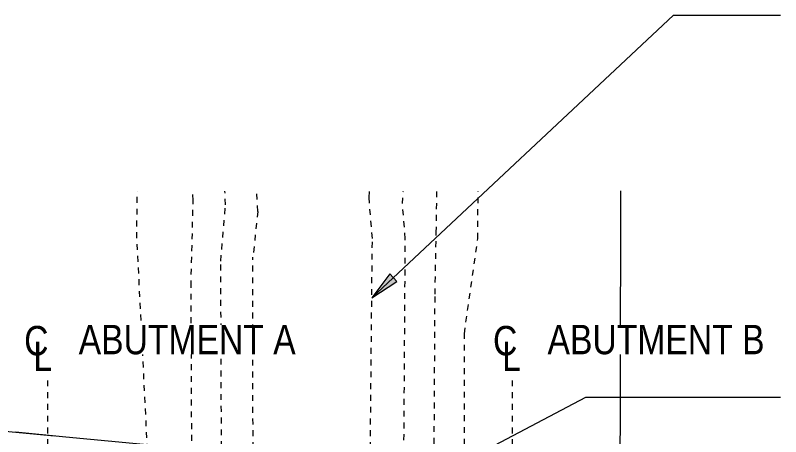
# Model space of a CAD drawing. Header units: metres. Extents: x 567 to 803, y 3 to 1697.
# Drawn here: x 716.78 to 729.79, y 1689.88 to 1697.04 of the extents above; entities that cross this region are included whole.
import ezdxf

# ---------------------------------------------------------------- set-up
doc = ezdxf.new("R2010")
doc.units = ezdxf.units.M
doc.linetypes.add('JacobsDash', pattern=[0.0045, 0.003, -0.0015])
doc.linetypes.add('JacobsGridLine', pattern=[0.0145, 0.01, -0.001, 0.0025, -0.001])
for name, color, linetype, lineweight in [('D-BDGE', 7, 'Continuous', 13), ('D-ENHA-GEN-LINE', 7, 'Continuous', 9), ('D-ENHA-GEN-LINE-GRIDS', 7, 'Continuous', 9), ('D-ENHA-TEXT', 7, 'Continuous', 9)]:
    doc.layers.add(name, color=color, linetype=linetype, lineweight=lineweight)
doc.styles.add('Arial Narrow', font='ARIALN.TTF', dxfattribs={"height": 0.0025})
doc.styles.add('Arial Narrow_1', font='ARIALN.TTF', dxfattribs={"height": 0.5})

# ---------------------------------------------------------------- blocks, each defined once
blk = doc.blocks.new('T2DPAA-T2D-C3S-RW-M2D-100010_dwg-40802999-DRG-2871033 - CONSTRUCTION SEQUENCE STAGE B6')
at = {"color": 8, "lineweight": 18, "true_color": 0x808080, "flags": 128}
for points in [[(261.67, -98.067), (261.52, -96.263), (261.251, -93.017)], [(246.507, -97.924), (247.923, -97.942), (248.808, -97.951), (250.313, -97.966), (252.004, -97.983)], [(251.336, -97.972), (252.201, -97.981), (257.2, -98.031), (260.382, -98.063)]]:
    blk.add_lwpolyline(points, dxfattribs=at)
blk = doc.blocks.new('T2DPAA-T2D-PWC-RW-M2D-100010_RoadDesign_rvt-1-DRG-2871033 - CONSTRUCTION SEQUENCE STAGE B6')
at = {"color": 8, "lineweight": 18, "true_color": 0x808080, "rotation": 355.1443168073812}
blk.add_blockref('T2DPAA-T2D-C3S-RW-M2D-100010_dwg-40802999-DRG-2871033 - CONSTRUCTION SEQUENCE STAGE B6', (338.221, 1808.858), dxfattribs=at)
blk = doc.blocks.new('CS_Annot_Centreline Symbol1 - CS_Annot_Centreline Symbol 2-5308920-DRG-2871033 - CONSTRUCTION SEQUENCE STAGE B6')
at = {"layer": 'D-ENHA-GEN-LINE', "char_height": 0.0025, "attachment_point": 1, "style": 'Arial Narrow'}
for s, insert, width in [('C  ', (-0.001191, 0.004626), 0.00440928), ('L', (-0.00041, 0.003292), 0.00192405)]:
    blk.add_mtext(s, dxfattribs=dict(at, insert=insert, width=width))

msp = doc.modelspace()

# ---------------------------------------------------------------- hatches: boundary and pattern name
at = {"layer": 'D-ENHA-TEXT'}
msp.add_hatch(color=256, dxfattribs=at).paths.add_polyline_path([(722.841, 1692.243), (723.267, 1692.52), (723.146, 1692.649)])

# ---------------------------------------------------------------- linework, layer by layer
at = {"layer": 'D-BDGE', "color": 8, "linetype": 'JacobsDash', "lineweight": 15, "true_color": 0x808080}
for p, q in [((718.845, 1693.256), (718.847, 1694.057)), ((719.801, 1693.897), (719.794, 1694.057)), ((720.353, 1693.823), (720.341, 1694.057)), ((720.901, 1693.711), (720.883, 1694.057)), ((722.792, 1693.949), (722.802, 1694.057)), ((722.849, 1693.252), (722.792, 1693.949)), ((723.361, 1693.844), (723.376, 1694.057)), ((723.935, 1693.351), (723.948, 1694.057)), ((724.644, 1693.249), (724.646, 1694.057)), ((719.765, 1692.437), (719.801, 1693.897)), ((720.271, 1692.867), (720.353, 1693.823)), ((723.409, 1693.246), (723.361, 1693.844)), ((720.901, 1693.711), (720.817, 1692.935)), ((723.915, 1692.303), (723.935, 1693.351)), ((719.254, 1685.066), (718.845, 1693.256)), ((722.73, 1681.092), (722.849, 1693.252)), ((723.313, 1678.424), (723.409, 1693.246)), ((724.413, 1691.631), (724.644, 1693.249)), ((720.82, 1688.09), (720.817, 1692.935)), ((720.327, 1677.707), (720.271, 1692.867)), ((719.781, 1689.012), (719.765, 1692.437)), ((723.84, 1678.563), (723.915, 1692.303)), ((724.415, 1689.546), (724.413, 1691.631))]:
    msp.add_line(p, q, dxfattribs=at)
at = {"layer": 'D-ENHA-GEN-LINE-GRIDS', "linetype": 'JacobsGridLine', "lineweight": 18}
for p, q in [((717.326, 1690.839), (717.326, 1653.545)), ((725.226, 1690.839), (725.226, 1653.545))]:
    msp.add_line(p, q, dxfattribs=at)
at = {"layer": 'D-ENHA-TEXT'}
for p, q in [((722.841, 1692.243), (727.97, 1697.044)), ((727.97, 1697.044), (729.793, 1697.044)), ((723.146, 1692.649), (722.841, 1692.243)), ((723.267, 1692.52), (723.146, 1692.649)), ((722.841, 1692.243), (723.267, 1692.52)), ((723.863, 1689.177), (726.482, 1690.555)), ((726.482, 1690.555), (729.793, 1690.555))]:
    msp.add_line(p, q, dxfattribs=at)

# ---------------------------------------------------------------- block references
at = {"lineweight": 5}
msp.add_blockref('T2DPAA-T2D-PWC-RW-M2D-100010_RoadDesign_rvt-1-DRG-2871033 - CONSTRUCTION SEQUENCE STAGE B6', (136.415, 0), dxfattribs=at)
at = {"layer": 'D-ENHA-GEN-LINE', "xscale": 200, "yscale": 200, "zscale": 200}
for p in [(717.165, 1690.839), (725.139, 1690.839)]:
    msp.add_blockref('CS_Annot_Centreline Symbol1 - CS_Annot_Centreline Symbol 2-5308920-DRG-2871033 - CONSTRUCTION SEQUENCE STAGE B6', p, dxfattribs=at)

# ---------------------------------------------------------------- next in the draw order: texts
at = {"layer": 'D-ENHA-GEN-LINE', "char_height": 0.5, "attachment_point": 1, "style": 'Arial Narrow_1', "bg_fill": 3, "box_fill_scale": 1, "bg_fill_color": 256, "bg_fill_true_color": 13158600, "bg_fill_transparency": 0}
for s, insert in [('ABUTMENT A', (717.854, 1691.783)), ('ABUTMENT B', (725.828, 1691.783))]:
    msp.add_mtext(s, dxfattribs=dict(at, insert=insert))

doc.saveas('drawing.dxf')
